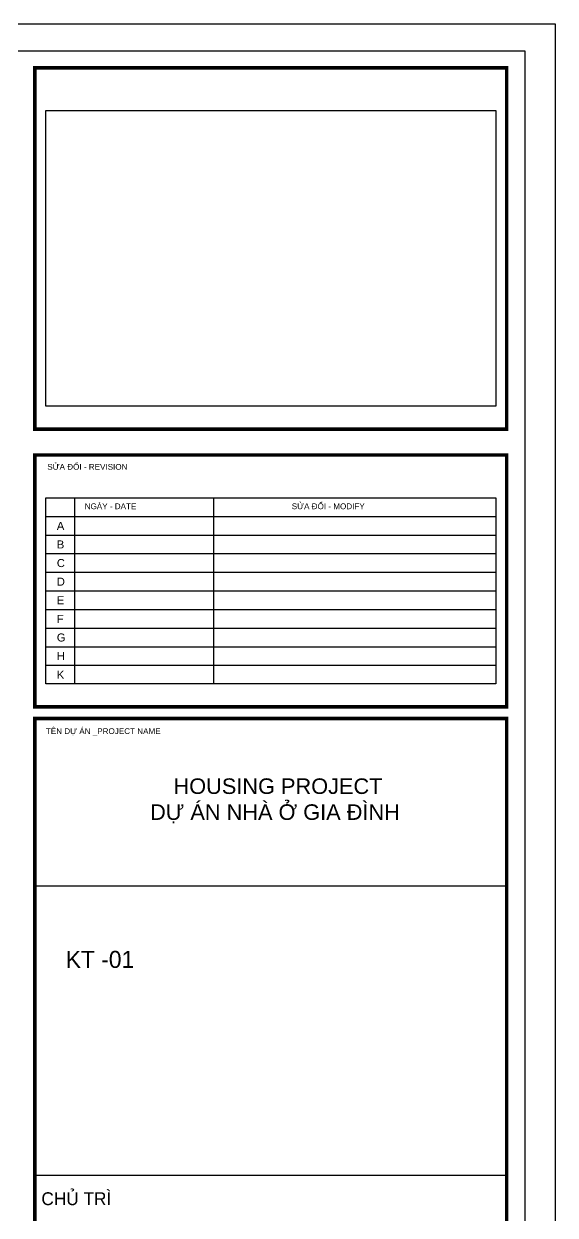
# Model space of a CAD drawing. Header units: inches. Extents: x 442278 to 842836, y -356313 to 59457.
# Drawn here: x 493811 to 500286, y -39020 to -24503 of the extents above; entities that cross this region are included whole.
import ezdxf
from ezdxf.enums import TextEntityAlignment as Align

# ---------------------------------------------------------------- set-up
doc = ezdxf.new("R2010")
doc.units = ezdxf.units.IN
doc.header["$LTSCALE"] = 250
doc.header["$MEASUREMENT"] = 0
for name, color, linetype in [('-KHAO-5000-TEXT', 7, 'Continuous'), ('3', 9, 'Continuous'), ('gsgsdfg', 31, 'Continuous'), ('khungbve', 7, 'Continuous'), ('LA.DIM', 251, 'Continuous'), ('NETTHAY', 8, 'Continuous'), ('NTHAY', 8, 'Continuous'), ('t', 153, 'Continuous')]:
    doc.layers.add(name, color=color, linetype=linetype)
doc.styles.add('AVANTH', font='')
doc.styles.add('VnAvantH', font='', dxfattribs={"width": 0.7})
doc.styles.add('XREF_ISO_A1_VER$0$SWIS721', font='swiss.ttf')
doc.styles.get('AVANTH').set_extended_font_data('.VnAvantH')
doc.styles.get('VnAvantH').set_extended_font_data('.VnAvantH')

# ---------------------------------------------------------------- blocks, each defined once
blk = doc.blocks.new('KHUNG CHUAN SEICO')
at = {"layer": 'DEFPOINTS', "lineweight": -3, "ltscale": 2000}
blk.add_lwpolyline([(0, 397.16), (572.13, 397.16), (572.13, 0), (0, 0)], close=True, dxfattribs=at)
at = {"layer": 'gsgsdfg'}
blk.add_lwpolyline([(0, 397.16), (572.13, 397.16), (572.13, 0), (0, 0)], close=True, dxfattribs=at)
blk.add_lwpolyline([(0, 397.16), (572.13, 397.16), (572.13, 0), (0, 0)], close=True, dxfattribs=at)
at = {"layer": 'khungbve', "color": 7}
blk.add_line((465.32, 160.79), (562.18, 160.79), dxfattribs=at)
at = {"layer": 'NETTHAY', "ltscale": 0.5, "const_width": 0.74}
for points in [[(465.32, 388.15), (562.18, 388.15), (562.18, 313.94), (465.32, 313.94), (465.32, 388.51)], [(465.32, 308.63), (562.18, 308.63), (562.18, 256.95), (465.32, 256.95), (465.32, 309)], [(465.32, 254.56), (562.18, 254.56), (562.18, 9.02), (465.32, 9.02), (465.32, 254.56)]]:
    blk.add_lwpolyline(points, dxfattribs=at)
at = {"layer": 'NTHAY', "lineweight": -3, "ltscale": 2000}
for p, q in [((473.5, 261.64), (473.5, 299.84)), ((502.03, 261.64), (502.03, 299.84)), ((467.64, 296.02), (559.96, 296.02)), ((467.64, 292.2), (559.96, 292.2)), ((467.64, 288.38), (559.96, 288.38)), ((467.64, 284.56), (559.96, 284.56)), ((467.64, 280.74), (559.96, 280.74)), ((467.64, 276.92), (559.96, 276.92)), ((467.64, 273.1), (559.96, 273.1)), ((467.64, 269.28), (559.96, 269.28)), ((467.64, 265.46), (559.96, 265.46))]:
    blk.add_line(p, q, dxfattribs=at)
for points in [[(24.06, 391.61), (565.91, 391.61), (565.91, 5.55), (24.06, 5.55)], [(467.54, 379.35), (559.96, 379.35), (559.96, 318.63), (467.54, 318.63)], [(467.54, 299.84), (559.96, 299.84), (559.96, 261.64), (467.54, 261.64)], [(562.18, 254.56), (465.32, 254.56), (465.32, 220.15), (562.18, 220.15)]]:
    blk.add_lwpolyline(points, close=True, dxfattribs=at)
at = {"layer": 'NTHAY', "lineweight": -3, "ltscale": 2000, "const_width": 0.329}
blk.add_lwpolyline([(465.32, 308.63), (562.18, 308.63), (562.18, 256.95), (465.32, 256.95)], close=True, dxfattribs=at)
at = {"layer": '-KHAO-5000-TEXT', "linetype": 'Continuous', "ltscale": 15, "style": 'AVANTH', "oblique": 360}
blk.add_text('chñ tr×', height=2.644, rotation=360, dxfattribs=at).set_placement((466.64, 155.94), align=Align.MIDDLE_LEFT)
at = {"layer": '3', "ltscale": 0.5, "style": 'VnAvantH'}
for tag, height, p in [('DRAWING1', 4.75, (514.01, 46.77)), ('DRAWING2', 4.75, (514.07, 36.02)), ('DATE', 2.5, (477.02, 18.64))]:
    blk.add_attdef(tag, text='', height=height, dxfattribs=at).set_placement(p, align=Align.CENTER)
at = {"layer": 't', "lineweight": -3, "style": 'XREF_ISO_A1_VER$0$SWIS721'}
for s, insert, char_height, width, attachment_point in [('{\\fArial|b0|i0|c0|p34;SỬA ĐỔI - REVISION}', (467.85, 306.8), 1.1889, 39.4464, 1), ('{\\fArial|b0|i0|c0|p34;NGÀY - DATE}', (475.53, 298.7), 1.1889, 39.4464, 1), ('{\\fArial|b0|i0|c0|p34;SỬA ĐỔI - MODIFY}', (518.05, 298.7), 1.1889, 39.4464, 1), ('{\\f.VnArialH|b0|i0|c0|p34;a}', (469.81, 294.91), 1.6436, 39.4464, 1), ('{\\fArial|b0|i0|c0|p34;TÊN DỰ ÁN _PROJECT NAME}', (467.56, 252.53), 1.1889, 39.4464, 1), ('{\\fArial|b0|i0|c0|p34; HOUSING PROJECT\\PDỰ ÁN NHÀ Ở GIA ĐÌNH}', (514.6, 242.24), 3.1952, 131.0539, 2)]:
    blk.add_mtext(s, dxfattribs=dict(at, insert=insert, char_height=char_height, width=width, attachment_point=attachment_point))
at = {"layer": 't', "lineweight": 9, "char_height": 1.6436, "width": 39.4464, "attachment_point": 1, "style": 'XREF_ISO_A1_VER$0$SWIS721'}
for s, insert in [('{\\f.VnArialH|b0|i0|c0|p34;b}', (469.81, 291.09)), ('{\\f.VnArialH|b0|i0|c0|p34;c}', (469.81, 287.27)), ('{\\f.VnArialH|b0|i0|c0|p34;d}', (469.81, 283.45)), ('{\\f.VnArialH|b0|i0|c0|p34;e}', (469.81, 279.63)), ('{\\f.VnArialH|b0|i0|c0|p34;f}', (469.81, 275.81)), ('{\\f.VnArialH|b0|i0|c0|p34;g}', (469.81, 271.99)), ('{\\f.VnArialH|b0|i0|c0|p34;h}', (469.81, 268.17)), ('{\\f.VnArialH|b0|i0|c0|p34;k}', (469.81, 264.35))]:
    blk.add_mtext(s, dxfattribs=dict(at, insert=insert))

msp = doc.modelspace()

# ---------------------------------------------------------------- block references
at = {"layer": 'LA.DIM'}
ref = msp.add_blockref('KHUNG CHUAN SEICO', (466328.24, -48075.44), dxfattribs=dict(at, xscale=59.35300561240523, yscale=59.35300561205079, zscale=59.35300561188299))
ref.add_attrib('DWNNO', 'kt -01', dxfattribs={"layer": '3', "ltscale": 0.5, "height": 207.736, "style": 'VnAvantH'}).set_placement((494738.82, -36007.45), align=Align.CENTER)

doc.saveas('drawing.dxf')
